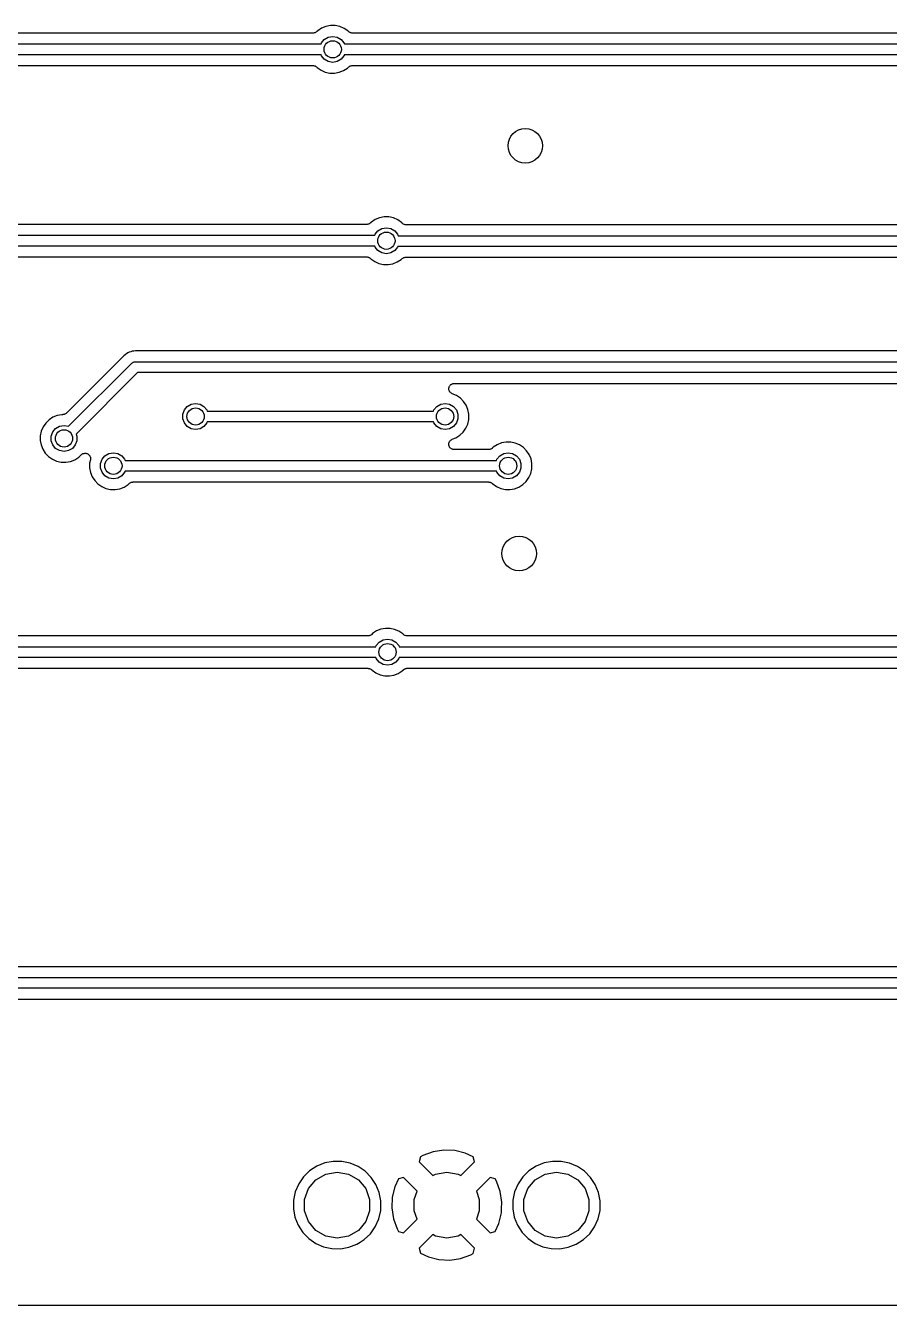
# Model space of a CAD drawing. Extents: x 70 to 229, y -105 to -40.
# Drawn here: x 106.04 to 126.05, y -104.67 to -75.01 of the extents above; entities that cross this region are included whole.
import ezdxf

# ---------------------------------------------------------------- set-up
doc = ezdxf.new("R2010")
doc.units = 0
doc.header["$MEASUREMENT"] = 0
doc.layers.add('BLACK', color=7, linetype='CONTINUOUS')

msp = doc.modelspace()

# ---------------------------------------------------------------- linework, layer by layer
at = {"layer": 'Black'}
for p, q in [((113.001, -75.0348), (112.901, -75.0752)), ((113.107, -75.0146), (113.001, -75.0348)), ((113.215, -75.0154), (113.107, -75.0146)), ((113.32, -75.037), (113.215, -75.0154)), ((113.42, -75.0788), (113.32, -75.037)), ((112.703, -75.19), (93.4684, -75.19)), ((112.708, -75.1892), (112.703, -75.19)), ((112.712, -75.1896), (112.708, -75.1892)), ((112.729, -75.1854), (112.712, -75.1896)), ((112.746, -75.1825), (112.729, -75.1854)), ((112.75, -75.18), (112.746, -75.1825)), ((112.754, -75.1788), (112.75, -75.18)), ((112.768, -75.1692), (112.754, -75.1788)), ((112.783, -75.1608), (112.768, -75.1692)), ((112.786, -75.157), (112.783, -75.1608)), ((112.79, -75.1543), (112.786, -75.157)), ((112.811, -75.1343), (112.79, -75.1543)), ((112.901, -75.0752), (112.811, -75.1343)), ((112.896, -75.4144), (112.963, -75.3343)), ((112.963, -75.3343), (113.054, -75.282)), ((113.054, -75.282), (113.157, -75.2639)), ((113.157, -75.2639), (113.26, -75.282)), ((113.26, -75.282), (113.351, -75.3343)), ((113.351, -75.3343), (113.418, -75.4144)), ((113.509, -75.1392), (113.42, -75.0788)), ((113.523, -75.1531), (113.509, -75.1392)), ((113.528, -75.1564), (113.523, -75.1531)), ((113.531, -75.1608), (113.528, -75.1564)), ((113.545, -75.1688), (113.531, -75.1608)), ((113.559, -75.1781), (113.545, -75.1688)), ((113.564, -75.1796), (113.559, -75.1781)), ((113.569, -75.1825), (113.564, -75.1796)), ((113.585, -75.1853), (113.569, -75.1825)), ((113.6, -75.1895), (113.585, -75.1853)), ((113.606, -75.189), (113.6, -75.1895)), ((113.612, -75.19), (113.606, -75.189)), ((142.675, -75.19), (113.612, -75.19)), ((93.3747, -75.44), (112.887, -75.44)), ((112.887, -75.44), (112.896, -75.4144)), ((113.418, -75.4144), (113.427, -75.44)), ((113.427, -75.44), (142.859, -75.44)), ((112.887, -75.69), (93.5146, -75.69)), ((112.896, -75.7156), (112.887, -75.69)), ((112.963, -75.7957), (112.896, -75.7156)), ((113.054, -75.848), (112.963, -75.7957)), ((113.157, -75.8661), (113.054, -75.848)), ((113.26, -75.848), (113.157, -75.8661)), ((113.351, -75.7957), (113.26, -75.848)), ((113.418, -75.7156), (113.351, -75.7957)), ((113.427, -75.69), (113.418, -75.7156)), ((142.859, -75.69), (113.427, -75.69)), ((93.781, -75.94), (112.701, -75.94)), ((112.701, -75.94), (112.708, -75.9411)), ((112.708, -75.9411), (112.715, -75.9407)), ((112.715, -75.9407), (112.729, -75.9449)), ((112.729, -75.9449), (112.744, -75.9475)), ((112.744, -75.9475), (112.75, -75.9508)), ((112.75, -75.9508), (112.756, -75.9526)), ((112.756, -75.9526), (112.769, -75.9616)), ((112.769, -75.9616), (112.782, -75.9692)), ((112.782, -75.9692), (112.786, -75.9743)), ((112.786, -75.9743), (112.791, -75.9782)), ((112.791, -75.9782), (112.799, -75.9859)), ((112.799, -75.9859), (112.887, -76.0474)), ((112.887, -76.0474), (112.986, -76.0906)), ((112.986, -76.0906), (113.092, -76.1138)), ((113.092, -76.1138), (113.199, -76.116)), ((113.199, -76.116), (113.306, -76.0973)), ((113.306, -76.0973), (113.406, -76.0583)), ((113.406, -76.0583), (113.497, -76.0005)), ((113.497, -76.0005), (113.525, -75.9745)), ((113.525, -75.9745), (113.528, -75.9723)), ((113.528, -75.9723), (113.53, -75.9692)), ((113.53, -75.9692), (113.546, -75.9603)), ((113.546, -75.9603), (113.561, -75.9505)), ((113.561, -75.9505), (113.565, -75.9495)), ((113.565, -75.9495), (113.568, -75.9475)), ((113.568, -75.9475), (113.586, -75.9444)), ((113.586, -75.9444), (113.603, -75.9402)), ((113.603, -75.9402), (113.607, -75.9407)), ((113.607, -75.9407), (113.611, -75.94)), ((113.611, -75.94), (142.673, -75.94)), ((114.244, -79.4698), (114.144, -79.5102)), ((114.35, -79.4496), (114.244, -79.4698)), ((114.458, -79.4504), (114.35, -79.4496)), ((114.563, -79.472), (114.458, -79.4504)), ((114.663, -79.5138), (114.563, -79.472)), ((113.946, -79.625), (95.044, -79.625)), ((113.951, -79.6242), (113.946, -79.625)), ((113.955, -79.6246), (113.951, -79.6242)), ((113.972, -79.6204), (113.955, -79.6246)), ((113.989, -79.6175), (113.972, -79.6204)), ((113.993, -79.615), (113.989, -79.6175)), ((113.997, -79.6138), (113.993, -79.615)), ((114.011, -79.6042), (113.997, -79.6138)), ((114.026, -79.5958), (114.011, -79.6042)), ((114.029, -79.592), (114.026, -79.5958)), ((114.033, -79.5893), (114.029, -79.592)), ((114.054, -79.5693), (114.033, -79.5893)), ((114.144, -79.5102), (114.054, -79.5693)), ((114.139, -79.8494), (114.206, -79.7693)), ((114.206, -79.7693), (114.297, -79.717)), ((114.297, -79.717), (114.4, -79.6989)), ((114.4, -79.6989), (114.503, -79.717)), ((114.503, -79.717), (114.594, -79.7693)), ((114.594, -79.7693), (114.661, -79.8494)), ((114.752, -79.5742), (114.663, -79.5138)), ((114.776, -79.5981), (114.752, -79.5742)), ((114.781, -79.6014), (114.776, -79.5981)), ((114.784, -79.6058), (114.781, -79.6014)), ((114.798, -79.6138), (114.784, -79.6058)), ((114.812, -79.6231), (114.798, -79.6138)), ((114.817, -79.6246), (114.812, -79.6231)), ((114.822, -79.6275), (114.817, -79.6246)), ((114.838, -79.6303), (114.822, -79.6275)), ((114.853, -79.6345), (114.838, -79.6303)), ((114.859, -79.634), (114.853, -79.6345)), ((114.865, -79.635), (114.859, -79.634)), ((143.945, -79.635), (114.865, -79.635)), ((94.7846, -79.875), (114.13, -79.875)), ((114.13, -79.875), (114.139, -79.8494)), ((114.661, -79.8494), (114.674, -79.885)), ((114.674, -79.885), (144.129, -79.885)), ((114.13, -80.125), (94.662, -80.125)), ((94.7639, -80.375), (113.944, -80.375)), ((113.944, -80.375), (113.951, -80.3761)), ((113.951, -80.3761), (113.958, -80.3757)), ((113.958, -80.3757), (113.972, -80.3799)), ((114.139, -80.1506), (114.13, -80.125)), ((114.206, -80.2307), (114.139, -80.1506)), ((114.297, -80.283), (114.206, -80.2307)), ((114.4, -80.3011), (114.297, -80.283)), ((114.503, -80.283), (114.4, -80.3011)), ((114.594, -80.2307), (114.503, -80.283)), ((114.661, -80.1506), (114.594, -80.2307)), ((114.666, -80.135), (114.661, -80.1506)), ((144.129, -80.135), (114.666, -80.135)), ((113.972, -80.3799), (113.987, -80.3825)), ((113.987, -80.3825), (113.993, -80.3858)), ((113.993, -80.3858), (113.999, -80.3876)), ((113.999, -80.3876), (114.012, -80.3966)), ((114.012, -80.3966), (114.025, -80.4042)), ((114.025, -80.4042), (114.029, -80.4093)), ((114.029, -80.4093), (114.034, -80.4132)), ((114.034, -80.4132), (114.042, -80.4209)), ((114.042, -80.4209), (114.13, -80.4824)), ((114.13, -80.4824), (114.229, -80.5256)), ((114.229, -80.5256), (114.335, -80.5488)), ((114.335, -80.5488), (114.442, -80.551)), ((114.442, -80.551), (114.549, -80.5323)), ((114.549, -80.5323), (114.649, -80.4933)), ((114.649, -80.4933), (114.74, -80.4355)), ((114.74, -80.4355), (114.757, -80.4195)), ((114.757, -80.4195), (114.76, -80.4173)), ((114.76, -80.4173), (114.763, -80.4142)), ((114.763, -80.4142), (114.778, -80.4053)), ((114.778, -80.4053), (114.793, -80.3955)), ((114.793, -80.3955), (114.797, -80.3945)), ((114.797, -80.3945), (114.801, -80.3925)), ((114.801, -80.3925), (114.818, -80.3894)), ((114.818, -80.3894), (114.835, -80.3852)), ((114.835, -80.3852), (114.839, -80.3857)), ((114.839, -80.3857), (114.843, -80.385)), ((114.843, -80.385), (143.943, -80.385)), ((108.32, -82.6662), (106.991, -83.9951)), ((108.35, -82.6414), (108.32, -82.6662)), ((108.351, -82.6409), (108.35, -82.6414)), ((108.379, -82.6179), (108.351, -82.6406)), ((108.351, -82.6406), (108.351, -82.6409)), ((108.411, -82.6014), (108.379, -82.6179)), ((108.412, -82.601), (108.411, -82.6014)), ((108.444, -82.5839), (108.412, -82.6008)), ((108.412, -82.6008), (108.412, -82.601)), ((108.479, -82.5739), (108.444, -82.5839)), ((108.48, -82.5735), (108.479, -82.5736)), ((108.479, -82.5736), (108.479, -82.5739)), ((108.514, -82.5632), (108.48, -82.5735)), ((108.55, -82.56), (108.514, -82.5632)), ((108.551, -82.5599), (108.55, -82.56)), ((108.591, -82.556), (108.551, -82.5599)), ((108.551, -82.5599), (108.551, -82.5599)), ((134.547, -82.556), (108.591, -82.556)), ((107.039, -84.3002), (108.497, -82.8426)), ((108.497, -82.8426), (108.501, -82.8395)), ((108.501, -82.8395), (108.505, -82.8352)), ((108.505, -82.8352), (108.519, -82.8271)), ((108.519, -82.8271), (108.532, -82.8177)), ((108.532, -82.8177), (108.537, -82.8163)), ((108.537, -82.8163), (108.542, -82.8135)), ((108.542, -82.8135), (108.558, -82.8107)), ((108.558, -82.8107), (108.574, -82.8065)), ((108.574, -82.8065), (108.58, -82.807)), ((108.58, -82.807), (108.585, -82.806)), ((108.585, -82.806), (134.731, -82.806)), ((108.637, -83.056), (107.213, -84.4802)), ((134.731, -83.056), (108.637, -83.056)), ((115.88, -83.3496), (115.892, -83.3352)), ((115.892, -83.3352), (115.895, -83.3337)), ((115.895, -83.3337), (115.897, -83.3314)), ((115.897, -83.3314), (115.914, -83.3229)), ((115.914, -83.3229), (115.93, -83.3135)), ((115.93, -83.3135), (115.933, -83.313)), ((115.933, -83.313), (115.936, -83.3116)), ((115.936, -83.3116), (115.954, -83.3092)), ((115.954, -83.3092), (115.973, -83.306)), ((115.973, -83.306), (134.545, -83.306)), ((115.849, -83.4467), (115.85, -83.428)), ((115.85, -83.4496), (115.849, -83.4467)), ((115.85, -83.4093), (115.851, -83.4064)), ((115.85, -83.428), (115.85, -83.4093)), ((115.85, -83.4527), (115.85, -83.4496)), ((115.856, -83.4703), (115.85, -83.4527)), ((115.851, -83.4033), (115.858, -83.3861)), ((115.851, -83.4064), (115.851, -83.4033)), ((115.862, -83.4881), (115.856, -83.4703)), ((115.858, -83.3861), (115.865, -83.3685)), ((115.863, -83.4906), (115.862, -83.4881)), ((115.865, -83.4935), (115.863, -83.4906)), ((115.865, -83.3685), (115.867, -83.3661)), ((115.877, -83.5078), (115.865, -83.4935)), ((115.867, -83.3661), (115.868, -83.3633)), ((115.868, -83.3633), (115.88, -83.3496)), ((115.888, -83.5227), (115.877, -83.5078)), ((115.89, -83.5244), (115.888, -83.5227)), ((115.892, -83.5268), (115.89, -83.5244)), ((115.909, -83.5361), (115.892, -83.5268)), ((115.924, -83.5462), (115.909, -83.5361)), ((116.023, -83.5878), (115.924, -83.5462)), ((116.113, -83.6482), (116.023, -83.5878)), ((109.685, -84.0217), (109.721, -83.9234)), ((109.721, -83.9234), (109.788, -83.8433)), ((109.788, -83.8433), (109.879, -83.791)), ((109.879, -83.791), (109.982, -83.7729)), ((109.982, -83.7729), (110.085, -83.791)), ((110.085, -83.791), (110.176, -83.8433)), ((110.176, -83.8433), (110.243, -83.9234)), ((110.243, -83.9234), (110.252, -83.949)), ((115.49, -83.949), (115.5, -83.9234)), ((115.5, -83.9234), (115.567, -83.8433)), ((115.567, -83.8433), (115.658, -83.791)), ((115.658, -83.791), (115.76, -83.7729)), ((115.76, -83.7729), (115.863, -83.791)), ((115.863, -83.791), (115.954, -83.8433)), ((115.954, -83.8433), (116.021, -83.9234)), ((116.021, -83.9234), (116.057, -84.0217)), ((116.189, -83.7247), (116.113, -83.6482)), ((116.248, -83.8145), (116.189, -83.7247)), ((116.29, -83.9143), (116.248, -83.8145)), ((116.31, -84.0192), (116.29, -83.9143)), ((106.511, -84.2268), (106.45, -84.3157)), ((106.588, -84.1513), (106.511, -84.2268)), ((106.678, -84.0922), (106.588, -84.1513)), ((106.778, -84.0518), (106.678, -84.0922)), ((106.884, -84.0316), (106.778, -84.0518)), ((106.901, -84.0317), (106.884, -84.0316)), ((106.907, -84.0307), (106.901, -84.0317)), ((106.913, -84.0313), (106.907, -84.0307)), ((106.928, -84.0271), (106.913, -84.0313)), ((106.944, -84.0245), (106.928, -84.0271)), ((106.949, -84.0216), (106.944, -84.0245)), ((106.955, -84.02), (106.949, -84.0216)), ((106.968, -84.0109), (106.955, -84.02)), ((106.982, -84.003), (106.968, -84.0109)), ((106.986, -83.9985), (106.982, -84.003)), ((106.991, -83.9951), (106.986, -83.9985)), ((109.685, -84.1263), (109.685, -84.0217)), ((109.721, -84.2246), (109.685, -84.1263)), ((109.788, -84.3047), (109.721, -84.2246)), ((110.243, -84.2246), (110.176, -84.3047)), ((110.252, -84.199), (110.243, -84.2246)), ((110.252, -83.949), (115.49, -83.949)), ((115.49, -84.199), (110.252, -84.199)), ((115.5, -84.2246), (115.49, -84.199)), ((115.567, -84.3047), (115.5, -84.2246)), ((116.021, -84.2246), (115.954, -84.3047)), ((116.057, -84.1263), (116.021, -84.2246)), ((116.057, -84.0217), (116.057, -84.1263)), ((116.285, -84.2484), (116.309, -84.1441)), ((116.309, -84.1441), (116.31, -84.0192)), ((106.385, -84.5204), (106.383, -84.6282)), ((106.407, -84.4149), (106.385, -84.5204)), ((106.45, -84.3157), (106.407, -84.4149)), ((106.637, -84.5297), (106.673, -84.4314)), ((106.637, -84.6343), (106.637, -84.5297)), ((106.673, -84.4314), (106.74, -84.3513)), ((106.74, -84.3513), (106.831, -84.299)), ((106.831, -84.299), (106.934, -84.2809)), ((106.934, -84.2809), (107.037, -84.299)), ((107.037, -84.299), (107.039, -84.3002)), ((107.213, -84.4802), (107.231, -84.5297)), ((107.231, -84.5297), (107.231, -84.6343)), ((109.879, -84.357), (109.788, -84.3047)), ((109.982, -84.3751), (109.879, -84.357)), ((110.085, -84.357), (109.982, -84.3751)), ((110.176, -84.3047), (110.085, -84.357)), ((115.658, -84.357), (115.567, -84.3047)), ((115.76, -84.3751), (115.658, -84.357)), ((115.863, -84.357), (115.76, -84.3751)), ((115.954, -84.3047), (115.863, -84.357)), ((116.01, -84.5673), (116.101, -84.5095)), ((116.101, -84.5095), (116.179, -84.4351)), ((116.179, -84.4351), (116.241, -84.347)), ((116.241, -84.347), (116.285, -84.2484)), ((106.383, -84.6282), (106.403, -84.7343)), ((106.403, -84.7343), (106.442, -84.8346)), ((106.673, -84.7326), (106.637, -84.6343)), ((106.74, -84.8127), (106.673, -84.7326)), ((106.831, -84.865), (106.74, -84.8127)), ((107.128, -84.8127), (107.037, -84.865)), ((107.195, -84.7326), (107.128, -84.8127)), ((107.231, -84.6343), (107.195, -84.7326)), ((115.846, -84.6953), (115.853, -84.6761)), ((115.846, -84.6966), (115.846, -84.6953)), ((115.846, -84.6979), (115.846, -84.6966)), ((115.846, -84.7183), (115.846, -84.6979)), ((115.846, -84.7387), (115.846, -84.7183)), ((115.847, -84.74), (115.846, -84.7387)), ((115.847, -84.7413), (115.847, -84.74)), ((115.854, -84.7603), (115.847, -84.7413)), ((115.853, -84.6761), (115.86, -84.6568)), ((115.861, -84.7795), (115.854, -84.7603)), ((115.86, -84.6568), (115.861, -84.6557)), ((115.861, -84.6545), (115.874, -84.6389)), ((115.861, -84.6557), (115.861, -84.6545)), ((115.862, -84.7805), (115.861, -84.7795)), ((115.862, -84.7818), (115.862, -84.7805)), ((115.876, -84.7971), (115.862, -84.7818)), ((115.874, -84.6389), (115.887, -84.6229)), ((115.889, -84.8128), (115.876, -84.7971)), ((115.887, -84.6229), (115.888, -84.6223)), ((115.888, -84.6223), (115.889, -84.6212)), ((115.889, -84.6212), (115.907, -84.611)), ((115.89, -84.8134), (115.889, -84.8128)), ((115.891, -84.8144), (115.89, -84.8134)), ((115.909, -84.8242), (115.891, -84.8144)), ((115.907, -84.611), (115.924, -84.6005)), ((115.927, -84.8345), (115.909, -84.8242)), ((115.924, -84.6005), (116.01, -84.5673)), ((116.832, -84.8212), (116.818, -84.8308)), ((116.847, -84.8128), (116.832, -84.8212)), ((116.85, -84.809), (116.847, -84.8128)), ((116.854, -84.8063), (116.85, -84.809)), ((116.875, -84.7863), (116.854, -84.8063)), ((116.965, -84.7272), (116.875, -84.7863)), ((117.065, -84.6868), (116.965, -84.7272)), ((117.171, -84.6666), (117.065, -84.6868)), ((117.279, -84.6674), (117.171, -84.6666)), ((117.384, -84.689), (117.279, -84.6674)), ((117.484, -84.7308), (117.384, -84.689)), ((117.573, -84.7912), (117.484, -84.7308)), ((117.649, -84.8677), (117.573, -84.7912)), ((106.442, -84.8346), (106.501, -84.9253)), ((106.501, -84.9253), (106.576, -85.0029)), ((106.576, -85.0029), (106.664, -85.0644)), ((106.664, -85.0644), (106.763, -85.1076)), ((106.763, -85.1076), (106.869, -85.1308)), ((106.934, -84.8831), (106.831, -84.865)), ((107.037, -84.865), (106.934, -84.8831)), ((106.976, -85.133), (107.083, -85.1143)), ((107.083, -85.1143), (107.183, -85.0753)), ((107.183, -85.0753), (107.274, -85.0175)), ((107.274, -85.0175), (107.336, -84.9583)), ((107.336, -84.9583), (107.342, -84.9549)), ((107.342, -84.9549), (107.346, -84.9503)), ((107.346, -84.9503), (107.36, -84.943)), ((107.36, -84.943), (107.373, -84.9343)), ((107.373, -84.9343), (107.379, -84.9328)), ((107.379, -84.9328), (107.384, -84.9299)), ((107.384, -84.9299), (107.4, -84.9277)), ((107.4, -84.9277), (107.415, -84.9241)), ((107.415, -84.9241), (107.421, -84.9247)), ((107.421, -84.9247), (107.427, -84.9239)), ((107.427, -84.9239), (107.442, -84.9272)), ((107.442, -84.9272), (107.458, -84.9289)), ((107.458, -84.9289), (107.463, -84.9316)), ((107.463, -84.9316), (107.469, -84.9329)), ((107.469, -84.9329), (107.483, -84.9412)), ((107.483, -84.9412), (107.497, -84.9482)), ((107.497, -84.9482), (107.501, -84.9527)), ((107.501, -84.9527), (107.506, -84.9559)), ((107.506, -84.9559), (107.516, -84.9683)), ((107.516, -84.9683), (107.527, -84.9796)), ((107.527, -84.9796), (107.529, -84.9853)), ((107.545, -85.0748), (107.528, -85.1554)), ((107.529, -84.9853), (107.533, -84.9901)), ((107.533, -84.9901), (107.538, -85.005)), ((107.538, -85.005), (107.544, -85.0194)), ((107.544, -85.0194), (107.545, -85.0256)), ((107.545, -85.0256), (107.546, -85.0314)), ((107.547, -85.0627), (107.545, -85.0687)), ((107.545, -85.0687), (107.545, -85.0748)), ((107.546, -85.0314), (107.546, -85.0471)), ((107.546, -85.0471), (107.547, -85.0627)), ((107.78, -85.1647), (107.816, -85.0664)), ((107.816, -85.0664), (107.883, -84.9863)), ((107.883, -84.9863), (107.974, -84.934)), ((107.974, -84.934), (108.077, -84.9159)), ((108.077, -84.9159), (108.18, -84.934)), ((108.18, -84.934), (108.271, -84.9863)), ((108.271, -84.9863), (108.338, -85.0664)), ((108.338, -85.0664), (108.347, -85.092)), ((108.347, -85.092), (116.951, -85.092)), ((115.928, -84.8347), (115.927, -84.8345)), ((115.929, -84.8353), (115.928, -84.8347)), ((115.949, -84.8385), (115.929, -84.8353)), ((115.969, -84.842), (115.949, -84.8385)), ((116.767, -84.842), (115.969, -84.842)), ((116.772, -84.8412), (116.767, -84.842)), ((116.776, -84.8416), (116.772, -84.8412)), ((116.793, -84.8374), (116.776, -84.8416)), ((116.81, -84.8345), (116.793, -84.8374)), ((116.814, -84.832), (116.81, -84.8345)), ((116.818, -84.8308), (116.814, -84.832)), ((116.951, -85.092), (116.96, -85.0664)), ((116.96, -85.0664), (117.027, -84.9863)), ((117.027, -84.9863), (117.118, -84.934)), ((117.118, -84.934), (117.221, -84.9159)), ((117.221, -84.9159), (117.324, -84.934)), ((117.324, -84.934), (117.415, -84.9863)), ((117.415, -84.9863), (117.482, -85.0664)), ((117.482, -85.0664), (117.518, -85.1647)), ((117.709, -84.9575), (117.649, -84.8677)), ((117.75, -85.0573), (117.709, -84.9575)), ((117.771, -85.1622), (117.75, -85.0573)), ((106.869, -85.1308), (106.976, -85.133)), ((107.528, -85.1554), (107.526, -85.2632)), ((107.526, -85.2632), (107.546, -85.3693)), ((107.546, -85.3693), (107.585, -85.4696)), ((107.78, -85.2693), (107.78, -85.1647)), ((107.816, -85.3676), (107.78, -85.2693)), ((107.883, -85.4477), (107.816, -85.3676)), ((108.338, -85.3676), (108.271, -85.4477)), ((108.347, -85.342), (108.338, -85.3676)), ((116.951, -85.342), (108.347, -85.342)), ((116.96, -85.3676), (116.951, -85.342)), ((117.027, -85.4477), (116.96, -85.3676)), ((117.482, -85.3676), (117.415, -85.4477)), ((117.518, -85.2693), (117.482, -85.3676)), ((117.518, -85.1647), (117.518, -85.2693)), ((117.702, -85.49), (117.745, -85.3915)), ((117.745, -85.3915), (117.769, -85.2871)), ((117.769, -85.272), (117.771, -85.1622)), ((117.769, -85.2871), (117.769, -85.272)), ((117.769, -85.272), (117.769, -85.272)), ((117.769, -85.272), (117.769, -85.272)), ((107.585, -85.4696), (107.644, -85.5603)), ((107.644, -85.5603), (107.719, -85.6379)), ((107.719, -85.6379), (107.807, -85.6994)), ((107.807, -85.6994), (107.906, -85.7426)), ((107.974, -85.5), (107.883, -85.4477)), ((108.077, -85.5181), (107.974, -85.5)), ((108.18, -85.5), (108.077, -85.5181)), ((108.271, -85.4477), (108.18, -85.5)), ((108.226, -85.7493), (108.326, -85.7103)), ((108.326, -85.7103), (108.417, -85.6525)), ((108.417, -85.6525), (108.445, -85.6265)), ((108.445, -85.6265), (108.448, -85.6243)), ((108.448, -85.6243), (108.45, -85.6212)), ((108.45, -85.6212), (108.466, -85.6123)), ((108.466, -85.6123), (108.481, -85.6025)), ((108.481, -85.6025), (108.485, -85.6015)), ((108.485, -85.6015), (108.488, -85.5995)), ((108.488, -85.5995), (108.506, -85.5964)), ((108.506, -85.5964), (108.523, -85.5922)), ((108.523, -85.5922), (108.527, -85.5927)), ((108.527, -85.5927), (108.531, -85.592)), ((108.531, -85.592), (116.765, -85.592)), ((116.765, -85.592), (116.772, -85.5931)), ((116.772, -85.5931), (116.779, -85.5927)), ((116.779, -85.5927), (116.793, -85.5969)), ((116.793, -85.5969), (116.808, -85.5995)), ((116.808, -85.5995), (116.814, -85.6028)), ((116.814, -85.6028), (116.82, -85.6046)), ((116.82, -85.6046), (116.833, -85.6136)), ((116.833, -85.6136), (116.846, -85.6212)), ((116.846, -85.6212), (116.85, -85.6263)), ((116.85, -85.6263), (116.855, -85.6302)), ((116.855, -85.6302), (116.863, -85.6379)), ((116.863, -85.6379), (116.951, -85.6994)), ((116.951, -85.6994), (117.05, -85.7426)), ((117.118, -85.5), (117.027, -85.4477)), ((117.221, -85.5181), (117.118, -85.5)), ((117.324, -85.5), (117.221, -85.5181)), ((117.415, -85.4477), (117.324, -85.5)), ((117.37, -85.7493), (117.47, -85.7103)), ((117.47, -85.7103), (117.561, -85.6525)), ((117.561, -85.6525), (117.639, -85.5781)), ((117.639, -85.5781), (117.702, -85.49)), ((107.906, -85.7426), (108.012, -85.7658)), ((108.012, -85.7658), (108.119, -85.768)), ((108.119, -85.768), (108.226, -85.7493)), ((117.05, -85.7426), (117.156, -85.7658)), ((117.156, -85.7658), (117.263, -85.768)), ((117.263, -85.768), (117.37, -85.7493)), ((113.973, -89.16), (95.0506, -89.16)), ((113.978, -89.1592), (113.973, -89.16)), ((113.982, -89.1596), (113.978, -89.1592)), ((113.999, -89.1554), (113.982, -89.1596)), ((114.016, -89.1525), (113.999, -89.1554)), ((114.02, -89.15), (114.016, -89.1525)), ((114.024, -89.1488), (114.02, -89.15)), ((114.038, -89.1392), (114.024, -89.1488)), ((114.053, -89.1308), (114.038, -89.1392)), ((114.056, -89.127), (114.053, -89.1308)), ((114.06, -89.1243), (114.056, -89.127)), ((114.081, -89.1043), (114.06, -89.1243)), ((114.171, -89.0452), (114.081, -89.1043)), ((114.271, -89.0048), (114.171, -89.0452)), ((114.233, -89.3043), (114.324, -89.252)), ((114.377, -88.9846), (114.271, -89.0048)), ((114.324, -89.252), (114.427, -89.2339)), ((114.485, -88.9854), (114.377, -88.9846)), ((114.427, -89.2339), (114.53, -89.252)), ((114.59, -89.007), (114.485, -88.9854)), ((114.53, -89.252), (114.621, -89.3043)), ((114.69, -89.0488), (114.59, -89.007)), ((114.779, -89.1092), (114.69, -89.0488)), ((114.793, -89.1231), (114.779, -89.1092)), ((114.798, -89.1264), (114.793, -89.1231)), ((114.801, -89.1308), (114.798, -89.1264)), ((114.815, -89.1388), (114.801, -89.1308)), ((114.829, -89.1481), (114.815, -89.1388)), ((114.834, -89.1496), (114.829, -89.1481)), ((114.839, -89.1525), (114.834, -89.1496)), ((114.855, -89.1553), (114.839, -89.1525)), ((114.87, -89.1595), (114.855, -89.1553)), ((114.876, -89.159), (114.87, -89.1595)), ((114.882, -89.16), (114.876, -89.159)), ((144.008, -89.16), (114.882, -89.16)), ((94.7846, -89.41), (114.157, -89.41)), ((114.157, -89.41), (114.166, -89.3844)), ((114.166, -89.3844), (114.233, -89.3043)), ((114.621, -89.3043), (114.688, -89.3844)), ((114.688, -89.3844), (114.697, -89.41)), ((114.697, -89.41), (129.54, -89.41)), ((114.157, -89.66), (94.6447, -89.66)), ((114.166, -89.6856), (114.157, -89.66)), ((114.233, -89.7657), (114.166, -89.6856)), ((114.324, -89.818), (114.233, -89.7657)), ((114.427, -89.8361), (114.324, -89.818)), ((114.53, -89.818), (114.427, -89.8361)), ((114.621, -89.7657), (114.53, -89.818)), ((114.688, -89.6856), (114.621, -89.7657)), ((114.697, -89.66), (114.688, -89.6856)), ((129.415, -89.66), (114.697, -89.66)), ((94.7382, -89.91), (113.971, -89.91)), ((113.971, -89.91), (113.978, -89.9111)), ((113.978, -89.9111), (113.985, -89.9107)), ((113.985, -89.9107), (113.999, -89.9149)), ((113.999, -89.9149), (114.014, -89.9175)), ((114.014, -89.9175), (114.02, -89.9208)), ((114.02, -89.9208), (114.026, -89.9226)), ((114.026, -89.9226), (114.039, -89.9316)), ((114.039, -89.9316), (114.052, -89.9392)), ((114.052, -89.9392), (114.056, -89.9443)), ((114.056, -89.9443), (114.061, -89.9482)), ((114.061, -89.9482), (114.069, -89.9559)), ((114.069, -89.9559), (114.157, -90.0174)), ((114.157, -90.0174), (114.256, -90.0606)), ((114.256, -90.0606), (114.362, -90.0838)), ((114.362, -90.0838), (114.469, -90.086)), ((114.469, -90.086), (114.576, -90.0673)), ((114.576, -90.0673), (114.676, -90.0283)), ((114.676, -90.0283), (114.767, -89.9705)), ((114.767, -89.9705), (114.795, -89.9445)), ((114.795, -89.9445), (114.798, -89.9423)), ((114.798, -89.9423), (114.8, -89.9392)), ((114.8, -89.9392), (114.816, -89.9303)), ((114.816, -89.9303), (114.831, -89.9205)), ((114.831, -89.9205), (114.835, -89.9195)), ((114.835, -89.9195), (114.838, -89.9175)), ((114.838, -89.9175), (114.856, -89.9144)), ((114.856, -89.9144), (114.873, -89.9102)), ((114.873, -89.9102), (114.877, -89.9107)), ((114.877, -89.9107), (114.881, -89.91)), ((114.881, -89.91), (129.04, -89.91)), ((134.36, -96.825), (105.25, -96.825)), ((104.875, -97.075), (127.7, -97.075)), ((127.7, -97.325), (104.75, -97.325)), ((104.75, -97.575), (134.153, -97.575)), ((115.485, -101.113), (115.247, -101.2)), ((115.733, -101.076), (115.485, -101.113)), ((115.982, -101.087), (115.733, -101.076)), ((116.225, -101.147), (115.982, -101.087)), ((112.973, -101.374), (112.789, -101.449)), ((113.168, -101.337), (112.973, -101.374)), ((113.366, -101.339), (113.168, -101.337)), ((113.561, -101.379), (113.366, -101.339)), ((113.744, -101.455), (113.561, -101.379)), ((115.19, -101.23), (115.157, -101.348)), ((115.157, -101.348), (115.476, -101.667)), ((115.247, -101.2), (115.19, -101.23)), ((116.124, -101.667), (116.443, -101.348)), ((116.411, -101.234), (116.225, -101.147)), ((116.443, -101.348), (116.411, -101.234)), ((118.053, -101.374), (117.869, -101.449)), ((118.248, -101.337), (118.053, -101.374)), ((118.446, -101.339), (118.248, -101.337)), ((118.641, -101.379), (118.446, -101.339)), ((118.824, -101.455), (118.641, -101.379)), ((112.481, -101.696), (112.369, -101.86)), ((112.623, -101.557), (112.481, -101.696)), ((112.789, -101.449), (112.623, -101.557)), ((112.768, -101.764), (112.998, -101.631)), ((112.998, -101.631), (113.26, -101.585)), ((113.26, -101.585), (113.522, -101.631)), ((113.522, -101.631), (113.752, -101.764)), ((113.792, -101.488), (113.744, -101.455)), ((113.908, -101.566), (113.792, -101.488)), ((114.048, -101.707), (113.908, -101.566)), ((114.158, -101.873), (114.048, -101.707)), ((114.798, -101.707), (114.684, -101.739)), ((115.116, -102.026), (114.798, -101.707)), ((115.476, -101.667), (115.538, -101.631)), ((115.538, -101.631), (115.8, -101.585)), ((115.8, -101.585), (116.062, -101.631)), ((116.062, -101.631), (116.124, -101.667)), ((116.802, -101.707), (116.484, -102.026)), ((116.92, -101.74), (116.802, -101.707)), ((117.561, -101.696), (117.449, -101.86)), ((117.703, -101.557), (117.561, -101.696)), ((117.869, -101.449), (117.703, -101.557)), ((117.848, -101.764), (118.078, -101.631)), ((118.078, -101.631), (118.34, -101.585)), ((118.34, -101.585), (118.602, -101.631)), ((118.602, -101.631), (118.832, -101.764)), ((118.988, -101.566), (118.824, -101.455)), ((119.128, -101.707), (118.988, -101.566)), ((119.238, -101.873), (119.128, -101.707)), ((112.369, -101.86), (112.291, -102.043)), ((112.507, -102.217), (112.598, -101.968)), ((112.598, -101.968), (112.768, -101.764)), ((113.752, -101.764), (113.922, -101.968)), ((113.922, -101.968), (114.013, -102.217)), ((114.233, -102.056), (114.158, -101.873)), ((114.597, -101.925), (114.537, -102.168)), ((114.684, -101.739), (114.597, -101.925)), ((115.047, -102.217), (115.116, -102.026)), ((116.484, -102.026), (116.553, -102.217)), ((116.95, -101.797), (116.92, -101.74)), ((117.037, -102.035), (116.95, -101.797)), ((117.449, -101.86), (117.371, -102.043)), ((117.587, -102.217), (117.678, -101.968)), ((117.678, -101.968), (117.848, -101.764)), ((118.832, -101.764), (119.002, -101.968)), ((119.002, -101.968), (119.093, -102.217)), ((119.313, -102.056), (119.238, -101.873)), ((112.249, -102.237), (112.247, -102.435)), ((112.291, -102.043), (112.249, -102.237)), ((112.507, -102.483), (112.507, -102.217)), ((114.013, -102.217), (114.013, -102.483)), ((114.272, -102.25), (114.233, -102.056)), ((114.269, -102.422), (114.272, -102.25)), ((114.537, -102.168), (114.526, -102.417)), ((115.047, -102.483), (115.047, -102.217)), ((116.553, -102.217), (116.553, -102.483)), ((117.074, -102.283), (117.037, -102.035)), ((117.067, -102.44), (117.074, -102.283)), ((117.329, -102.237), (117.327, -102.435)), ((117.371, -102.043), (117.329, -102.237)), ((117.587, -102.483), (117.587, -102.217)), ((119.093, -102.217), (119.093, -102.483)), ((119.352, -102.25), (119.313, -102.056)), ((119.349, -102.478), (119.352, -102.25)), ((112.247, -102.435), (112.282, -102.63)), ((112.598, -102.732), (112.507, -102.483)), ((114.013, -102.483), (113.922, -102.732)), ((114.225, -102.671), (114.269, -102.478)), ((114.269, -102.478), (114.269, -102.422)), ((114.269, -102.422), (114.269, -102.422)), ((114.526, -102.417), (114.563, -102.665)), ((115.116, -102.674), (115.047, -102.483)), ((116.553, -102.483), (116.484, -102.674)), ((117.003, -102.775), (117.063, -102.532)), ((117.063, -102.532), (117.067, -102.44)), ((117.327, -102.435), (117.362, -102.63)), ((117.678, -102.732), (117.587, -102.483)), ((119.093, -102.483), (119.002, -102.732)), ((119.305, -102.671), (119.349, -102.478)), ((112.282, -102.63), (112.356, -102.815)), ((112.356, -102.815), (112.463, -102.982)), ((112.768, -102.936), (112.598, -102.732)), ((113.922, -102.732), (113.752, -102.936)), ((114.03, -103.014), (114.144, -102.852)), ((114.144, -102.852), (114.225, -102.671)), ((114.563, -102.665), (114.65, -102.903)), ((114.65, -102.903), (114.68, -102.96)), ((114.798, -102.993), (115.116, -102.674)), ((116.484, -102.674), (116.802, -102.993)), ((116.916, -102.961), (117.003, -102.775)), ((117.362, -102.63), (117.436, -102.815)), ((117.436, -102.815), (117.543, -102.982)), ((117.848, -102.936), (117.678, -102.732)), ((119.002, -102.732), (118.832, -102.936)), ((119.11, -103.014), (119.224, -102.852)), ((119.224, -102.852), (119.305, -102.671)), ((112.463, -102.982), (112.601, -103.124)), ((112.601, -103.124), (112.764, -103.238)), ((112.998, -103.069), (112.768, -102.936)), ((113.26, -103.115), (112.998, -103.069)), ((113.522, -103.069), (113.26, -103.115)), ((113.752, -102.936), (113.522, -103.069)), ((113.718, -103.258), (113.793, -103.21)), ((113.793, -103.21), (113.886, -103.151)), ((113.886, -103.151), (114.03, -103.014)), ((114.68, -102.96), (114.798, -102.993)), ((115.476, -103.033), (115.157, -103.352)), ((115.538, -103.069), (115.476, -103.033)), ((115.8, -103.115), (115.538, -103.069)), ((116.062, -103.069), (115.8, -103.115)), ((116.124, -103.033), (116.062, -103.069)), ((116.443, -103.352), (116.124, -103.033)), ((116.802, -102.993), (116.916, -102.961)), ((117.543, -102.982), (117.681, -103.124)), ((117.681, -103.124), (117.844, -103.238)), ((118.078, -103.069), (117.848, -102.936)), ((118.34, -103.115), (118.078, -103.069)), ((118.602, -103.069), (118.34, -103.115)), ((118.832, -102.936), (118.602, -103.069)), ((118.798, -103.258), (118.966, -103.151)), ((118.966, -103.151), (119.11, -103.014)), ((112.764, -103.238), (112.946, -103.317)), ((112.946, -103.317), (113.14, -103.36)), ((113.14, -103.36), (113.338, -103.364)), ((113.338, -103.364), (113.533, -103.329)), ((113.533, -103.329), (113.718, -103.258)), ((115.157, -103.352), (115.189, -103.466)), ((115.189, -103.466), (115.375, -103.553)), ((116.115, -103.587), (116.353, -103.5)), ((116.353, -103.5), (116.41, -103.47)), ((116.41, -103.47), (116.443, -103.352)), ((117.844, -103.238), (118.026, -103.317)), ((118.026, -103.317), (118.22, -103.36)), ((118.22, -103.36), (118.418, -103.364)), ((118.418, -103.364), (118.613, -103.329)), ((118.613, -103.329), (118.798, -103.258)), ((115.375, -103.553), (115.618, -103.613)), ((115.618, -103.613), (115.867, -103.624)), ((115.867, -103.624), (116.115, -103.587)), ((215.752, -104.675), (84.0173, -104.675))]:
    msp.add_line(p, q, dxfattribs=at)
for centre, radius in [((113.157, -75.565), 0.2), ((117.617, -77.8), 0.4), ((114.4, -80), 0.2), ((109.982, -84.074), 0.2), ((115.76, -84.074), 0.2), ((106.934, -84.582), 0.2), ((108.077, -85.217), 0.2), ((117.221, -85.217), 0.2), ((117.475, -87.249), 0.4), ((114.427, -89.535), 0.2)]:
    msp.add_circle(centre, radius, dxfattribs=at)

doc.saveas('drawing.dxf')
